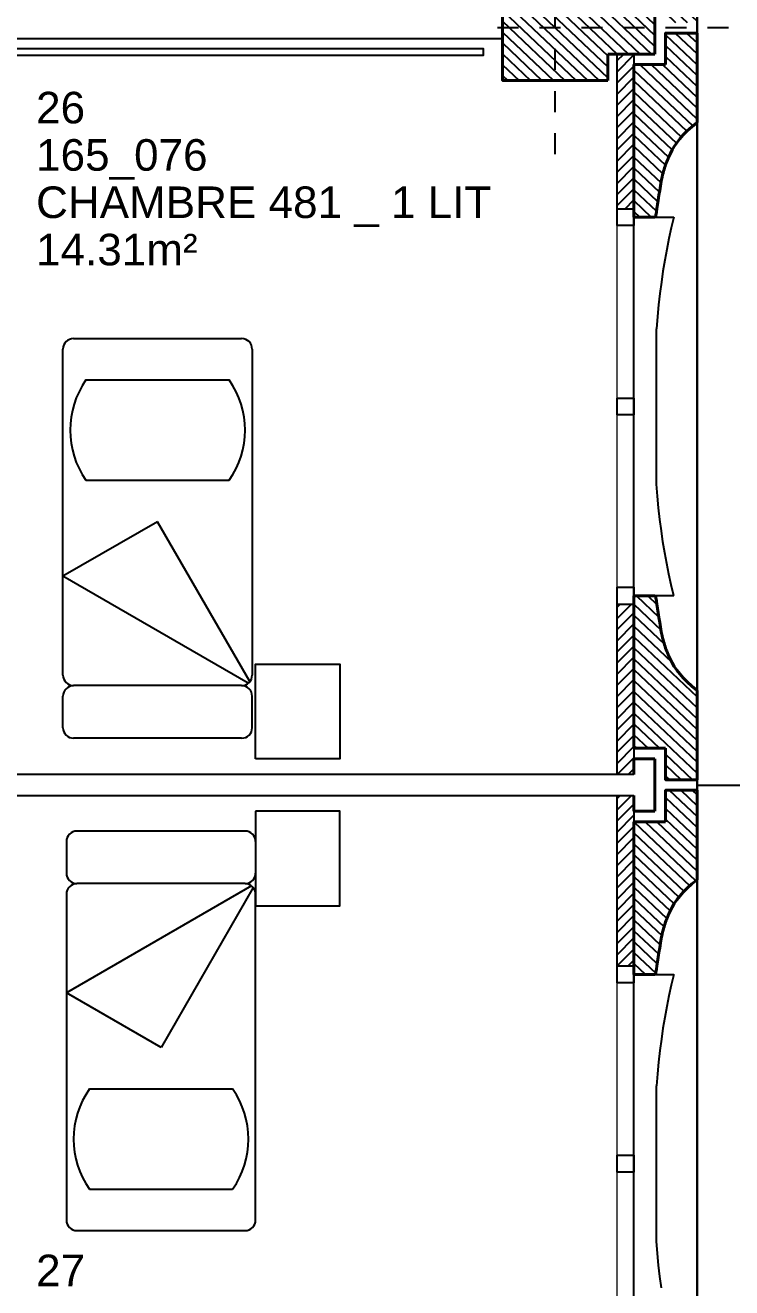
# Model space of a CAD drawing. Header units: metres. Extents: x -8 to 211, y -5 to 116.
# Drawn here: x 164.1 to 167.47, y 72.16 to 78.16 of the extents above; entities that cross this region are included whole.
import ezdxf

# ---------------------------------------------------------------- set-up
doc = ezdxf.new("R2010")
doc.units = ezdxf.units.M
doc.header["$LTSCALE"] = 0.6
doc.header["$MEASUREMENT"] = 0
doc.linetypes.add('CACHÉ', pattern=[0.25, 0.125, -0.125])
doc.linetypes.add('CONTINU', pattern=[0])
doc.layers.get('0').update_dxf_attribs({"linetype": 'CONTINUOUS'})
for name, color, linetype in [('001axes', 1, 'CONTINUOUS'), ('009 main courante', 181, 'CONTINUOUS'), ('400 Lits', 150, 'CONTINUOUS'), ('A_EQMP', 142, 'CONTINUOUS'), ('A_Etiqu_Local', 8, 'CONTINUOUS'), ('A_Etiqu_Local_ancien', 8, 'CONTINUOUS'), ('A_HACH_CLOIS', 7, 'CONTINU'), ('A_HACH_STRUC', 7, 'CONTINUOUS'), ('A_MUR_CLOIS', 8, 'CONTINU'), ('A_MURS_ALÈG', 7, 'CONTINU'), ('A_VEGETATION', 3, 'CONTINUOUS')]:
    doc.layers.add(name, color=color, linetype=linetype)
for name, color, linetype, lineweight in [('A_CHASS', 4, 'CONTINU', 0), ('A_MURS_STRU', 7, 'CONTINU', 40), ('CONTOUR', 54, 'CONTINUOUS', 30)]:
    doc.layers.add(name, color=color, linetype=linetype, lineweight=lineweight)
doc.styles.add('Attribut', font='arial.ttf')

# ---------------------------------------------------------------- blocks, each defined once
blk = doc.blocks.new('A_Etiqu_Local')
at = {"style": 'Attribut', "flags": 1}
for tag, p in [('CODE_HOPITAL', (-0.4463, 1.632)), ('CODE_SITE', (-0.4463, 1.407)), ('CODE_BATIMENT', (-0.4463, 1.182)), ('CODE_SECTEUR', (-0.4463, 0.957)), ('CODE_ETAGE', (-0.4463, 0.732)), ('NOM_NORMALISE', (-0.4463, -0.843)), ('SECTEUR_ACTIVITE', (-0.4463, -1.068)), ('SOUS_SECTEUR_ACTIVITE', (-0.4463, -1.293)), ('VOLUME', (-0.4463, -1.518)), ('SERVICE', (-0.4463, -1.743)), ('CODE_UG', (-0.4463, -1.968)), ('CODE_UA', (-0.4463, -2.193)), ('CODE_POLE', (-0.4463, -2.418)), ('OCCUPANT_EXTERNE', (-0.4463, -2.643)), ('DISPONIBILITE', (-0.4463, -2.868)), ('ACCES_HANDICAPES', (-0.4463, -3.093)), ('NATURE_SOL', (-0.4463, -3.318)), ('RISQUE_LABORATOIRE', (-0.4463, -3.543)), ('AMIANTE', (-0.4463, -3.768))]:
    blk.add_attdef(tag, p, '', height=0.15, dxfattribs=at)
at = {"layer": 'A_Etiqu_Local', "style": 'Attribut'}
for tag, p in [('CODE_PIECE', (-0.4463, 0.282)), ('NOM_USAGE', (-0.4463, 0.057)), ('SURFACE', (-0.4463, -0.168))]:
    blk.add_attdef(tag, p, '', height=0.15, dxfattribs=at)
at = {"layer": 'A_Etiqu_Local_ancien', "style": 'Attribut'}
blk.add_attdef('CODE_PIECE_ANCIEN', (-0.4463, 0.507), '', height=0.15, dxfattribs=at)

msp = doc.modelspace()

# ---------------------------------------------------------------- hatches: boundary and pattern name
at = {"layer": 'A_HACH_CLOIS'}
h = msp.add_hatch(dxfattribs=at)
h.set_pattern_fill('ANSI31', color=8, scale=0.3, style=0)
h.set_pattern_definition([(45, (166.919844, 74.59652), (-0.0265165, 0.0265165), [])])
h.paths.add_polyline_path([(166.9998, 78.0217), (166.9198, 78.0217), (166.9198, 77.2865), (166.9998, 77.2865)])
h.paths.add_polyline_path([(166.9998, 75.4065), (166.9198, 75.4065), (166.9198, 74.5965), (166.9998, 74.5965), (166.9998, 74.6714)])
h = msp.add_hatch(dxfattribs=at)
h.set_pattern_fill('ANSI31', color=8, scale=0.3, style=0)
h.set_pattern_definition([(45, (166.919844, 73.68652), (-0.0265165, 0.0265165), [])])
h.paths.add_polyline_path([(166.9998, 74.4965), (166.9198, 74.4965), (166.9198, 73.6865), (166.9998, 73.6865)])
at = {"layer": 'A_HACH_STRUC', "linetype": 'Continuous'}
h = msp.add_hatch(dxfattribs=at)
h.set_pattern_fill('ANSI31', color=8, scale=0.3, angle=-88.5553, style=0)
h.set_pattern_definition([(316.4447, (166.374846, 77.24652), (0.02583954, 0.0271766), [])])
h.paths.add_polyline_path([(167.2999, 78.5965), (167.275, 78.6169), (167.2532, 78.6366), (167.2343, 78.6558), (167.218, 78.6745), (167.2039, 78.6926), (167.1919, 78.7101), (167.1817, 78.7271), (167.173, 78.7436), (167.1654, 78.7595), (167.1589, 78.7749), (167.1558, 78.7824), (167.153, 78.7898), (167.1503, 78.7973), (167.1477, 78.8048), (167.1452, 78.8125), (167.1428, 78.8203), (167.1406, 78.8285), (167.1384, 78.837), (167.1362, 78.8459), (167.1341, 78.8552), (167.13, 78.8755), (167.126, 78.8973), (167.1222, 78.9199), (167.1187, 78.9428), (167.1153, 78.9651), (167.1122, 78.9864), (167.1093, 79.0058), (167.1068, 79.0228), (167.1045, 79.0366), (167.1027, 79.0465), (166.9998, 79.0465), (166.9998, 79.0065), (166.9998, 78.3214), (167.1499, 78.3214), (167.1499, 78.1715), (167.2999, 78.1715)])
h.paths.add_polyline_path([(167.2999, 78.1215), (167.1499, 78.1215), (167.1499, 77.9716), (166.9998, 77.9716), (166.9998, 77.2865), (166.9998, 77.2465), (167.1027, 77.2465), (167.1045, 77.2565), (167.1068, 77.2703), (167.1093, 77.2872), (167.1122, 77.3067), (167.1153, 77.3279), (167.1187, 77.3503), (167.1222, 77.3731), (167.126, 77.3957), (167.13, 77.4175), (167.1341, 77.4378), (167.1362, 77.4472), (167.1384, 77.4561), (167.1406, 77.4646), (167.1428, 77.4727), (167.1452, 77.4806), (167.1477, 77.4882), (167.1503, 77.4958), (167.153, 77.5032), (167.1558, 77.5107), (167.1589, 77.5182), (167.1654, 77.5336), (167.173, 77.5495), (167.1817, 77.5659), (167.1919, 77.5829), (167.2039, 77.6005), (167.218, 77.6186), (167.2343, 77.6372), (167.2532, 77.6564), (167.275, 77.6762), (167.2999, 77.6965)])
h.paths.add_polyline_path([(167.0998, 78.2714), (166.8749, 78.2714), (166.8749, 78.3962), (166.3748, 78.3962), (166.3748, 78.0965), (166.3748, 77.8962), (166.8749, 77.8962), (166.8749, 78.0217), (167.0998, 78.0217)])
h = msp.add_hatch(dxfattribs=at)
h.set_pattern_fill('ANSI31', color=8, scale=0.3, angle=-88.5553, style=0)
h.set_pattern_definition([(316.4447, (166.999842, 73.646518), (0.02583954, 0.0271766), [])])
h.paths.add_polyline_path([(167.2999, 74.9965), (167.275, 75.0169), (167.2532, 75.0366), (167.2343, 75.0558), (167.218, 75.0745), (167.2039, 75.0926), (167.1919, 75.1101), (167.1817, 75.1271), (167.173, 75.1436), (167.1654, 75.1595), (167.1589, 75.1749), (167.1558, 75.1824), (167.153, 75.1898), (167.1503, 75.1973), (167.1477, 75.2048), (167.1452, 75.2125), (167.1428, 75.2203), (167.1406, 75.2285), (167.1384, 75.237), (167.1362, 75.2459), (167.1341, 75.2552), (167.13, 75.2755), (167.126, 75.2973), (167.1222, 75.3199), (167.1187, 75.3428), (167.1153, 75.3651), (167.1122, 75.3864), (167.1093, 75.4058), (167.1068, 75.4228), (167.1045, 75.4366), (167.1027, 75.4465), (166.9998, 75.4465), (166.9998, 75.4065), (166.9998, 74.7214), (167.1499, 74.7214), (167.1499, 74.5715), (167.2999, 74.5715)])
h.paths.add_polyline_path([(167.2999, 74.5215), (167.1499, 74.5215), (167.1499, 74.3716), (166.9998, 74.3716), (166.9998, 73.6865), (166.9998, 73.6465), (167.1027, 73.6465), (167.1045, 73.6565), (167.1068, 73.6703), (167.1093, 73.6872), (167.1122, 73.7067), (167.1153, 73.7279), (167.1187, 73.7503), (167.1222, 73.7731), (167.126, 73.7957), (167.13, 73.8175), (167.1341, 73.8378), (167.1362, 73.8472), (167.1384, 73.8561), (167.1406, 73.8646), (167.1428, 73.8727), (167.1452, 73.8806), (167.1477, 73.8882), (167.1503, 73.8958), (167.153, 73.9032), (167.1576, 73.9152), (167.1654, 73.9336), (167.173, 73.9495), (167.1817, 73.9659), (167.1919, 73.9829), (167.2039, 74.0005), (167.218, 74.0186), (167.2343, 74.0372), (167.2532, 74.0564), (167.275, 74.0762), (167.2999, 74.0965)])

# ---------------------------------------------------------------- linework, layer by layer
at = {"layer": '001axes', "color": 8, "linetype": 'CACHÉ'}
for p, q in [((166.6248, 77.5462), (166.6248, 78.7462)), ((167.4499, 78.1462), (166.265, 78.1462))]:
    msp.add_line(p, q, dxfattribs=at)
at = {"layer": '009 main courante', "color": 8, "linetype": 'Continuous'}
msp.add_lwpolyline([(163.3399, 78.0167), (166.2848, 78.0167), (166.2848, 78.0467), (163.3399, 78.0467)], dxfattribs=at)
at = {"layer": '400 Lits', "color": 8, "linetype": 'Continuous'}
for p, q in [((164.3336, 76.6692), (165.1336, 76.6692)), ((164.2836, 75.0689), (164.2836, 76.6192)), ((165.1836, 76.6192), (165.1836, 75.0689)), ((164.3928, 76.4724), (165.0743, 76.4724)), ((164.3928, 75.9953), (165.0743, 75.9953)), ((164.7336, 75.7986), (164.2836, 75.5388)), ((165.1727, 75.038), (164.7336, 75.7986)), ((165.1647, 75.0301), (164.2836, 75.5388)), ((165.1336, 75.0192), (164.3336, 75.0192)), ((165.1336, 75.0192), (164.3336, 75.0192)), ((165.1336, 75.0192), (164.3336, 75.0192)), ((164.2836, 74.8192), (164.2836, 74.9692)), ((165.1836, 74.8192), (165.1836, 74.9692)), ((165.1336, 74.7692), (164.3336, 74.7692)), ((165.1499, 74.3278), (164.3499, 74.3278)), ((164.2999, 74.2778), (164.2999, 74.1278)), ((165.1999, 74.2778), (165.1999, 74.1278)), ((165.1499, 74.0778), (164.3499, 74.0778)), ((165.1499, 74.0778), (164.3499, 74.0778)), ((165.1499, 74.0778), (164.3499, 74.0778)), ((165.181, 74.067), (164.2999, 73.5582)), ((164.2999, 74.0281), (164.2999, 72.4778)), ((165.189, 74.059), (164.7499, 73.2984)), ((165.1999, 72.4778), (165.1999, 74.0281)), ((164.7499, 73.2984), (164.2999, 73.5582)), ((164.4091, 73.1017), (165.0906, 73.1017)), ((164.4091, 72.6246), (165.0906, 72.6246)), ((164.3499, 72.4278), (165.1499, 72.4278))]:
    msp.add_line(p, q, dxfattribs=at)
for centre, radius, start, end in [((164.3336, 76.6192), 0.05, 90.00063, 180.00052), ((165.1336, 76.6192), 0.05, 359.99824, 89.99832), ((164.7336, 76.2339), 0.416, 145.00777, 214.99254), ((164.7336, 76.2339), 0.416, 325.00791, 34.99193), ((164.3336, 75.0692), 0.05, 179.99824, 269.99832), ((165.1336, 75.0692), 0.05, 270.00063, 0.00052), ((164.3336, 74.9692), 0.05, 90.00168, 180.00176), ((165.1336, 74.9692), 0.05, 359.99948, 89.99937), ((164.3336, 74.8192), 0.05, 179.99824, 269.99832), ((165.1336, 74.8192), 0.05, 270.00063, 0.00052), ((164.3499, 74.2778), 0.05, 90.00168, 180.00176), ((165.1499, 74.2778), 0.05, 359.99948, 89.99937), ((164.3499, 74.1278), 0.05, 179.99824, 269.99832), ((164.3499, 74.0278), 0.05, 90.00168, 180.00176), ((165.1499, 74.1278), 0.05, 270.00063, 0.00052), ((165.1499, 74.0278), 0.05, 359.99948, 89.99937), ((164.7499, 72.8631), 0.416, 145.00777, 214.99254), ((164.7499, 72.8631), 0.416, 325.00791, 34.99193), ((164.3499, 72.4778), 0.05, 179.99938, 269.99947), ((165.1499, 72.4778), 0.05, 270.00168, 0.00176)]:
    msp.add_arc(centre, radius, start, end, dxfattribs=at)
at = {"layer": 'A_CHASS', "color": 8, "linetype": 'Continuous'}
for p, q in [((166.9198, 75.4865), (166.9198, 77.2065)), ((166.9998, 77.2065), (166.9998, 75.4865)), ((166.9198, 71.8865), (166.9198, 73.6065)), ((166.9998, 73.6065), (166.9998, 71.8865))]:
    msp.add_line(p, q, dxfattribs=at)
at = {"layer": 'A_EQMP', "color": 8, "linetype": 'Continuous'}
for points in [[(165.1999, 74.6714), (165.1999, 75.1214), (165.5999, 75.1214), (165.5999, 74.6714)], [(165.1999, 74.4215), (165.1999, 73.9715), (165.5999, 73.9715), (165.5999, 74.4215)]]:
    msp.add_lwpolyline(points, close=True, dxfattribs=at)
at = {"layer": 'A_MUR_CLOIS', "color": 8, "linetype": 'Continuous'}
for p, q in [((162.0499, 78.0965), (166.3748, 78.0965)), ((166.9998, 78.0217), (166.9998, 77.2065)), ((166.9998, 75.4865), (166.9998, 74.5965)), ((166.9998, 74.5965), (163.2799, 74.5965)), ((163.2799, 74.4965), (166.9998, 74.4965)), ((166.9998, 74.4965), (166.9998, 73.6065))]:
    msp.add_line(p, q, dxfattribs=at)
for points in [[(166.9198, 78.0217), (166.9998, 78.0217)], [(166.9998, 77.2065), (166.9198, 77.2065), (166.9198, 78.0217)], [(166.9198, 77.2865), (166.9998, 77.2865)], [(166.9198, 75.4865), (166.9998, 75.4865)], [(166.9198, 74.5965), (166.9198, 75.4865)], [(166.9198, 75.4065), (166.9998, 75.4065)], [(166.9998, 73.6065), (166.9198, 73.6065), (166.9198, 74.4965)], [(166.9198, 73.6865), (166.9998, 73.6865)]]:
    msp.add_lwpolyline(points, dxfattribs=at)
for points in [[(166.9998, 76.3065), (166.9198, 76.3065), (166.9198, 76.3865), (166.9998, 76.3865)], [(166.9998, 72.7065), (166.9198, 72.7065), (166.9198, 72.7865), (166.9998, 72.7865)]]:
    msp.add_lwpolyline(points, close=True, dxfattribs=at)
at = {"layer": 'A_MURS_ALÈG', "color": 8, "ltscale": 200}
for p, q in [((167.2999, 74.9965), (167.2999, 77.6965)), ((166.9998, 75.4465), (166.9998, 77.2465)), ((166.9998, 77.2465), (167.1898, 77.2465)), ((167.1774, 77.1954), (167.166, 77.1443)), ((167.1898, 77.2465), (167.1774, 77.1954)), ((167.166, 77.1443), (167.1557, 77.0933)), ((167.1557, 77.0933), (167.1463, 77.0419)), ((167.1463, 77.0419), (167.1378, 76.99)), ((167.1378, 76.99), (167.1302, 76.9374)), ((167.1302, 76.9374), (167.1233, 76.884)), ((167.1233, 76.884), (167.1171, 76.8294)), ((167.1115, 76.7734), (167.1064, 76.7159)), ((167.1171, 76.8294), (167.1115, 76.7734)), ((167.1064, 75.9771), (167.1064, 76.7159)), ((167.1115, 75.9196), (167.1064, 75.9771)), ((167.1171, 75.8637), (167.1115, 75.9196)), ((167.1233, 75.8091), (167.1171, 75.8637)), ((167.1302, 75.7556), (167.1233, 75.8091)), ((167.1378, 75.703), (167.1302, 75.7556)), ((167.1463, 75.6512), (167.1378, 75.703)), ((167.1557, 75.5998), (167.1463, 75.6512)), ((167.166, 75.5487), (167.1557, 75.5998)), ((167.1774, 75.4977), (167.166, 75.5487)), ((167.1898, 75.4465), (167.1774, 75.4977)), ((167.1898, 75.4465), (166.9998, 75.4465)), ((167.2999, 71.3965), (167.2999, 74.0965)), ((166.9998, 71.8465), (166.9998, 73.6465)), ((166.9998, 73.6465), (167.1898, 73.6465)), ((167.1774, 73.5954), (167.166, 73.5443)), ((167.1898, 73.6465), (167.1774, 73.5954)), ((167.166, 73.5443), (167.1557, 73.4933)), ((167.1557, 73.4933), (167.1463, 73.4419)), ((167.1463, 73.4419), (167.1378, 73.39)), ((167.1378, 73.39), (167.1302, 73.3375)), ((167.1302, 73.3375), (167.1233, 73.284)), ((167.1233, 73.284), (167.1171, 73.2294)), ((167.1115, 73.1734), (167.1064, 73.1159)), ((167.1171, 73.2294), (167.1115, 73.1734)), ((167.1064, 72.3771), (167.1064, 73.1159)), ((167.1115, 72.3196), (167.1064, 72.3771)), ((167.1171, 72.2637), (167.1115, 72.3196)), ((167.1233, 72.2091), (167.1171, 72.2637)), ((167.1302, 72.1556), (167.1233, 72.2091))]:
    msp.add_line(p, q, dxfattribs=at)
at = {"layer": 'A_MURS_STRU', "color": 8, "linetype": 'Continuous'}
for p, q in [((167.0998, 78.0217), (167.0998, 78.2714)), ((167.0998, 78.0217), (166.8749, 78.0217)), ((166.8749, 77.8962), (166.8749, 78.0217)), ((167.1499, 77.9716), (166.9998, 77.9716)), ((166.9998, 77.2465), (166.9998, 77.9716)), ((167.0998, 77.2465), (166.9998, 77.2465)), ((166.9998, 75.4465), (166.9998, 74.7214)), ((167.0998, 75.4465), (166.9998, 75.4465)), ((167.1499, 74.7214), (166.9998, 74.7214)), ((166.9998, 74.5967), (166.9998, 74.6714)), ((166.9998, 74.6714), (167.0998, 74.6714)), ((167.0998, 74.4217), (167.0998, 74.6714)), ((166.9998, 74.4967), (166.9998, 74.4217)), ((166.9998, 74.4217), (167.0998, 74.4217)), ((167.1499, 74.3716), (166.9998, 74.3716)), ((166.9998, 73.6465), (166.9998, 74.3716)), ((167.0998, 73.6465), (166.9998, 73.6465))]:
    msp.add_line(p, q, dxfattribs=at)
for points in [[(166.3748, 78.0965), (166.3748, 78.3962), (166.8749, 78.3962)], [(166.8749, 77.8962), (166.3748, 77.8962), (166.3748, 78.0962)], [(167.1499, 77.9716), (167.1499, 78.1215), (167.2999, 78.1215), (167.2999, 77.6965)], [(167.2999, 77.6965), (167.275, 77.6762), (167.2532, 77.6564), (167.2343, 77.6372), (167.218, 77.6186), (167.2039, 77.6005), (167.1919, 77.5829), (167.1817, 77.5659), (167.173, 77.5495), (167.1654, 77.5336), (167.1589, 77.5182), (167.1589, 77.5182), (167.1558, 77.5107), (167.153, 77.5032), (167.1503, 77.4958), (167.1477, 77.4882), (167.1452, 77.4806), (167.1428, 77.4727), (167.1406, 77.4646), (167.1384, 77.4561), (167.1362, 77.4472), (167.1341, 77.4378), (167.1341, 77.4378), (167.13, 77.4175), (167.126, 77.3957), (167.1222, 77.3731), (167.1187, 77.3503), (167.1153, 77.3279), (167.1122, 77.3067), (167.1093, 77.2872), (167.1068, 77.2703), (167.1045, 77.2565), (167.1027, 77.2464)], [(167.2999, 74.9965), (167.275, 75.0169), (167.2532, 75.0366), (167.2343, 75.0558), (167.218, 75.0745), (167.2039, 75.0926), (167.1919, 75.1101), (167.1817, 75.1271), (167.173, 75.1436), (167.1654, 75.1595), (167.1589, 75.1749), (167.1589, 75.1749), (167.1558, 75.1824), (167.153, 75.1898), (167.1503, 75.1973), (167.1477, 75.2048), (167.1452, 75.2125), (167.1428, 75.2203), (167.1406, 75.2285), (167.1384, 75.237), (167.1362, 75.2459), (167.1341, 75.2552), (167.1341, 75.2552), (167.13, 75.2755), (167.126, 75.2973), (167.1222, 75.3199), (167.1187, 75.3428), (167.1153, 75.3651), (167.1122, 75.3864), (167.1093, 75.4058), (167.1068, 75.4228), (167.1045, 75.4366), (167.1027, 75.4466)], [(167.1499, 74.7214), (167.1499, 74.5715), (167.2999, 74.5715), (167.2999, 74.9965)], [(167.1499, 74.3716), (167.1499, 74.5215), (167.2999, 74.5215), (167.2999, 74.0965)], [(167.2999, 74.0965), (167.275, 74.0762), (167.2532, 74.0564), (167.2343, 74.0372), (167.218, 74.0186), (167.2039, 74.0005), (167.1919, 73.9829), (167.1817, 73.9659), (167.173, 73.9495), (167.1654, 73.9336), (167.1589, 73.9182), (167.1589, 73.9182), (167.1558, 73.9107), (167.153, 73.9032), (167.1503, 73.8958), (167.1477, 73.8882), (167.1452, 73.8806), (167.1428, 73.8727), (167.1406, 73.8646), (167.1384, 73.8561), (167.1362, 73.8472), (167.1341, 73.8378), (167.1341, 73.8378), (167.13, 73.8175), (167.126, 73.7957), (167.1222, 73.7731), (167.1187, 73.7503), (167.1153, 73.7279), (167.1122, 73.7067), (167.1093, 73.6872), (167.1068, 73.6703), (167.1045, 73.6565), (167.1027, 73.6464)]]:
    msp.add_lwpolyline(points, dxfattribs=at)
at = {"layer": 'A_VEGETATION', "color": 8, "linetype": 'Continuous'}
msp.add_lwpolyline([(167.2999, 74.5462), (174.4999, 74.5462), (174.4999, 67.4962)], dxfattribs=at)
at = {"layer": 'CONTOUR', "color": 8}
msp.add_lwpolyline([(167.2999, 92.6966), (167.2999, 67.4962), (185.4002, 67.4962)], dxfattribs=at)

# ---------------------------------------------------------------- block references
at = {"layer": 'A_Etiqu_Local', "color": 8}
ref = msp.add_blockref('A_Etiqu_Local', (164.6019, 77.1853), dxfattribs=at)
ref.add_attrib('CODE_PIECE', '165_076', (164.1556, 77.4673), dxfattribs={"height": 0.15, "style": 'Attribut'})
ref.add_attrib('CODE_PIECE_ANCIEN', '26', (164.1556, 77.6923), dxfattribs={"layer": 'A_Etiqu_Local_ancien', "height": 0.15, "style": 'Attribut'})
ref.add_attrib('NOM_USAGE', 'CHAMBRE 481 _ 1 LIT', (164.1556, 77.2423), dxfattribs={"height": 0.15, "style": 'Attribut'})
ref.add_attrib('SURFACE', '14.31m²', (164.1556, 77.0173), dxfattribs={"height": 0.15, "style": 'Attribut'})
ref = msp.add_blockref('A_Etiqu_Local', (164.6019, 71.6569), dxfattribs=at)
ref.add_attrib('CODE_PIECE', '165_073', (164.1556, 71.9389), dxfattribs={"height": 0.15, "style": 'Attribut'})
ref.add_attrib('CODE_PIECE_ANCIEN', '27', (164.1556, 72.1639), dxfattribs={"layer": 'A_Etiqu_Local_ancien', "height": 0.15, "style": 'Attribut'})
ref.add_attrib('NOM_USAGE', 'CHAMBRE 482 _ 1 LIT', (164.1556, 71.7139), dxfattribs={"height": 0.15, "style": 'Attribut'})
ref.add_attrib('SURFACE', '14.31m²', (164.1556, 71.4889), dxfattribs={"height": 0.15, "style": 'Attribut'})

doc.saveas('drawing.dxf')
